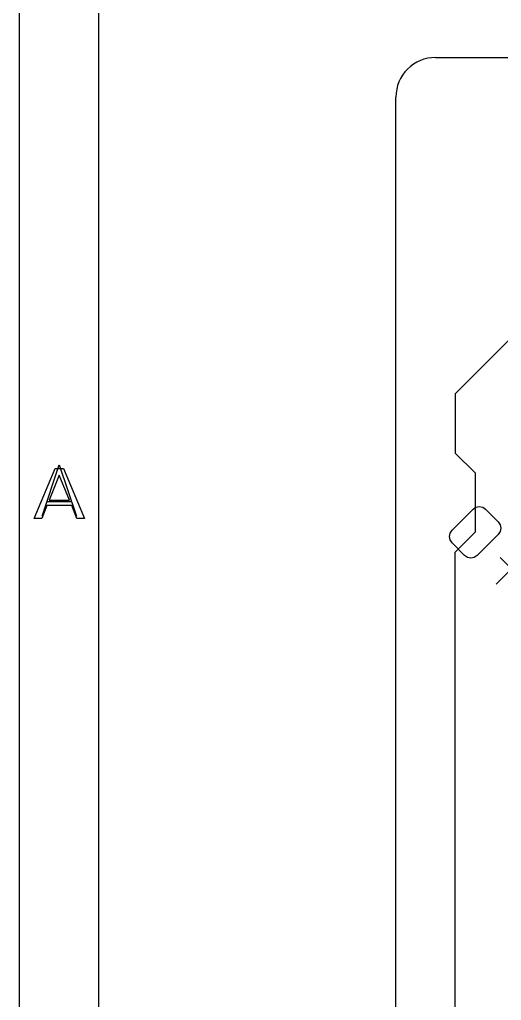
# Model space of a CAD drawing. Header units: millimetres. Extents: x 10 to 287, y 10 to 200.
# Drawn here: x 10 to 22.16, y 162.18 to 186.96 of the extents above; entities that cross this region are included whole.
import ezdxf

# ---------------------------------------------------------------- set-up
doc = ezdxf.new("R2010")
doc.units = ezdxf.units.MM
doc.layers.get('0').update_dxf_attribs({"linetype": 'CONTINUOUS'})

msp = doc.modelspace()

# ---------------------------------------------------------------- linework, layer by layer
at = {"color": 7}
for points in [[(10, 200.0072), (287.0022, 200.0072), (287.0022, 10), (10, 10)], [(12, 198.0072), (285.0022, 198.0072), (285.0022, 12), (12, 12)], [(10.893403, 175.620781), (11.106597, 175.620781), (11.636323, 174.357198), (11.440818, 174.357198), (11.314205, 174.681346), (10.687657, 174.681346), (10.561044, 174.357198), (10.362746, 174.357198)], [(10.999534, 175.45236), (10.744447, 174.823531), (11.255553, 174.823531)], [(21.447, 174.5906), (21.52, 174.6393), (21.6061, 174.6565), (21.6922, 174.6393), (21.7652, 174.5906), (22.0834, 174.2724), (22.1321, 174.1994), (22.1493, 174.1133), (22.1321, 174.0272), (22.0834, 173.9542), (21.553, 173.4238), (21.48, 173.3751), (21.3939, 173.3579), (21.3078, 173.3751), (21.2348, 173.4238), (20.9166, 173.742), (20.8679, 173.815), (20.8507, 173.9011), (20.8679, 173.9872), (20.9166, 174.0602)], [(21.447, 174.5906), (21.52, 174.6393), (21.6061, 174.6565), (21.6922, 174.6393), (21.7652, 174.5906), (22.0834, 174.2724), (22.1321, 174.1994), (22.1493, 174.1133), (22.1321, 174.0272), (22.0834, 173.9542), (21.553, 173.4238), (21.48, 173.3751), (21.3939, 173.3579), (21.3078, 173.3751), (21.2348, 173.4238), (20.9166, 173.742), (20.8679, 173.815), (20.8507, 173.9011), (20.8679, 173.9872), (20.9166, 174.0602)], [(21.447, 174.5906), (21.52, 174.6393), (21.6061, 174.6565), (21.6922, 174.6393), (21.7652, 174.5906), (22.0834, 174.2724), (22.1321, 174.1994), (22.1493, 174.1133), (22.1321, 174.0272), (22.0834, 173.9542), (21.553, 173.4238), (21.48, 173.3751), (21.3939, 173.3579), (21.3078, 173.3751), (21.2348, 173.4238), (20.9166, 173.742), (20.8679, 173.815), (20.8507, 173.9011), (20.8679, 173.9872), (20.9166, 174.0602)]]:
    msp.add_lwpolyline(points, close=True, dxfattribs=at)
for points in [[(20.5, 186.0072), (39.5, 186.0072)], [(19.5, 142.0072), (19.5, 185.0072)], [(24.3, 180.8072), (21, 177.5072)], [(21, 177.5072), (21, 176.0072)], [(21, 176.0072), (21.5, 175.5072)], [(10.5667, 174.4136), (11, 175.7136), (11.4333, 174.4136)], [(21.5, 175.5072), (21.5, 174.0072)], [(10.6905, 174.785), (11.3095, 174.785)], [(22, 156.0072), (21, 157.0072), (21, 173.5072), (21.5, 174.0072)], [(22.1364, 173.3708), (22.4192, 173.088), (22.0303, 172.6991)]]:
    msp.add_lwpolyline(points, dxfattribs=at)
for points in [[(20.5, 186.0072), (20.234784, 186.0072), (19.98043, 185.901843), (19.792893, 185.714307)], [(19.792893, 185.714307), (19.605357, 185.52677), (19.5, 185.272416), (19.5, 185.0072)]]:
    msp.add_open_spline(points, degree=3, dxfattribs=at)

doc.saveas('drawing.dxf')
